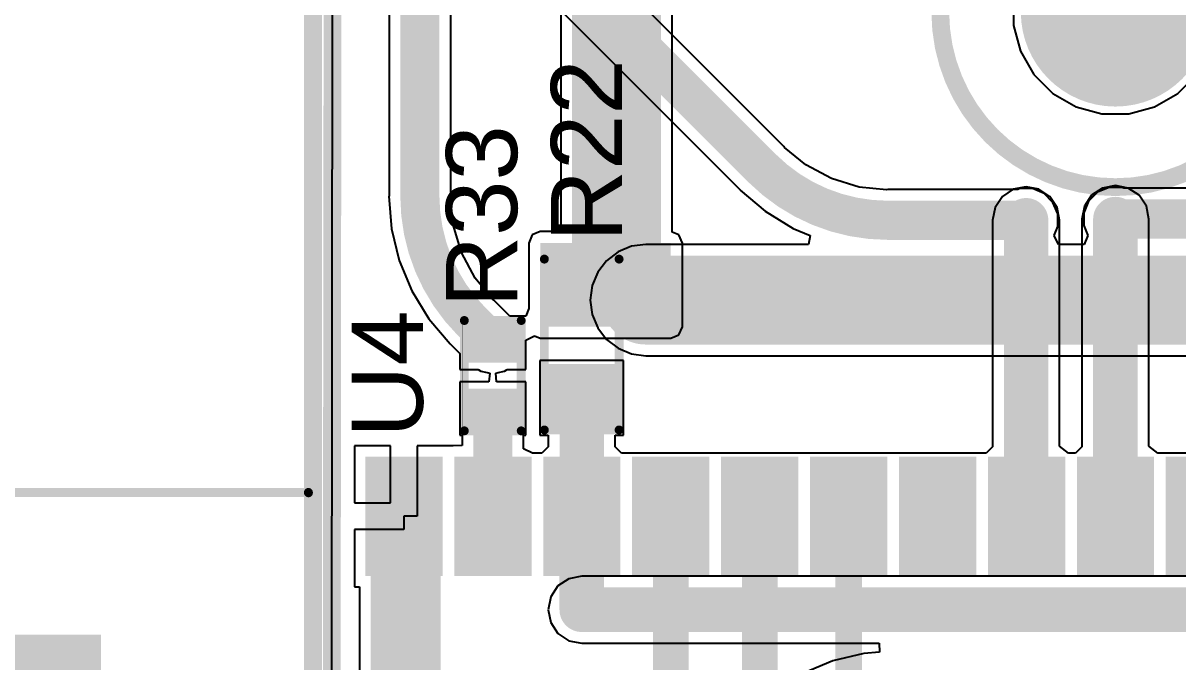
# Model space of a CAD drawing. Header units: millimetres. Extents: x -0.86 to 3.12, y -2.15 to 0.92.
# Drawn here: x 0.016 to 0.665, y -0.499 to -0.14 of the extents above; entities that cross this region are included whole.
import ezdxf

# ---------------------------------------------------------------- set-up
doc = ezdxf.new("R2010")
doc.units = ezdxf.units.MM
doc.header["$MEASUREMENT"] = 0
for name, color, linetype in [('BottomLayer', 5, 'Continuous'), ('BottomSolder', 6, 'Continuous'), ('Mechanical1', 6, 'Continuous'), ('Mechanical2', 216, 'Continuous'), ('MultiLayer', 9, 'Continuous'), ('PadHoleLayer', 156, 'Continuous'), ('TopLayer', 1, 'Continuous'), ('TopOverlay', 2, 'Continuous'), ('TopPaste', 8, 'Continuous'), ('TopSolder', 216, 'Continuous'), ('ViaHoleLayer', 16, 'Continuous')]:
    doc.layers.add(name, color=color, linetype=linetype)
doc.styles.add('Arial', font='', dxfattribs={"height": 0.2})
doc.styles.get('Arial').set_extended_font_data('Arial')

# ---------------------------------------------------------------- blocks, each defined once
blk = doc.blocks.new('R___0402_6')
at = {"layer": 'TopLayer'}
for points in [[(-0.0275, -0.0125), (-0.0275, 0.0125), (-0.0095, 0.0125), (-0.0095, -0.0125)], [(0.0095, -0.0125), (0.0095, 0.0125), (0.0275, 0.0125), (0.0275, -0.0125)]]:
    blk.add_hatch(color=1, dxfattribs=at).paths.add_polyline_path(points)
at = {"layer": 'TopPaste'}
for points in [[(-0.0275, -0.0125), (-0.0275, 0.0125), (-0.0095, 0.0125), (-0.0095, -0.0125)], [(0.0095, -0.0125), (0.0095, 0.0125), (0.0275, 0.0125), (0.0275, -0.0125)]]:
    blk.add_hatch(color=8, dxfattribs=at).paths.add_polyline_path(points)
at = {"layer": 'TopSolder'}
for points in [[(-0.02967, -0.01467), (-0.02967, 0.01467), (-0.00733, 0.01467), (-0.00733, -0.01467)], [(0.00733, -0.01467), (0.00733, 0.01467), (0.02967, 0.01467), (0.02967, -0.01467)]]:
    blk.add_hatch(color=216, dxfattribs=at).paths.add_polyline_path(points)
at = {"layer": 'TopOverlay'}
for points, const_width in [([(-0.031, -0.016), (-0.031, 0.016)], 0.005), ([(-0.031, 0.016), (0.031, 0.016)], 0.005), ([(0.031, -0.016), (0.031, 0.016)], 0.005), ([(-0.031, -0.016), (0.031, -0.016)], 0.005), ([(0.032, -0.017), (-0.032, -0.017)], 0.000127)]:
    blk.add_lwpolyline(points, dxfattribs=dict(at, const_width=const_width))
for points, const_width in [([(-0.03225, 0.016, 1), (-0.02975, 0.016, 1)], 0.0025), ([(-0.03225, 0.016, 1), (-0.02975, 0.016, 1)], 0.0025), ([(0.02975, 0.016, 1), (0.03225, 0.016, 1)], 0.0025), ([(0.02975, 0.016, 1), (0.03225, 0.016, 1)], 0.0025), ([(-0.03225, -0.016, 1), (-0.02975, -0.016, 1)], 0.0025), ([(-0.03225, -0.016, 1), (-0.02975, -0.016, 1)], 0.0025), ([(-0.03203, -0.017, 1), (-0.03197, -0.017, 1)], 0.0000635), ([(0.02975, -0.016, 1), (0.03225, -0.016, 1)], 0.0025), ([(0.02975, -0.016, 1), (0.03225, -0.016, 1)], 0.0025), ([(0.03197, -0.017, 1), (0.03203, -0.017, 1)], 0.0000635)]:
    blk.add_lwpolyline(points, format="xyb", close=True, dxfattribs=dict(at, const_width=const_width))
blk = doc.blocks.new('38_SMD_M______12')
at = {"layer": 'TopLayer'}
for points in [[(0.31496, 0.36732), (0.37402, 0.36732), (0.37402, 0.33189), (0.31496, 0.33189)], [(0.31496, 0.31732), (0.37402, 0.31732), (0.37402, 0.28189), (0.31496, 0.28189)], [(0.31496, 0.26732), (0.37402, 0.26732), (0.37402, 0.23189), (0.31496, 0.23189)], [(0.31496, 0.21732), (0.37402, 0.21732), (0.37402, 0.18189), (0.31496, 0.18189)], [(0.31496, 0.16732), (0.37402, 0.16732), (0.37402, 0.13189), (0.31496, 0.13189)], [(0.31496, 0.11732), (0.37402, 0.11732), (0.37402, 0.08189), (0.31496, 0.08189)], [(0.31496, 0.06732), (0.37402, 0.06732), (0.37402, 0.03189), (0.31496, 0.03189)], [(0.31496, 0.01732), (0.37402, 0.01732), (0.37402, -0.01811), (0.31496, -0.01811)], [(0.31496, -0.03268), (0.37402, -0.03268), (0.37402, -0.06811), (0.31496, -0.06811)], [(0.31496, -0.08268), (0.37402, -0.08268), (0.37402, -0.11811), (0.31496, -0.11811)]]:
    blk.add_hatch(color=1, dxfattribs=at).paths.add_polyline_path(points)
at = {"layer": 'TopOverlay'}
for points in [[(0.278, 0.51991), (0.278, 0.61991), (0.257, 0.61991), (0.257, 0.51991)], [(0.17789, 0.52002), (0.27789, 0.52002), (0.27789, 0.54102), (0.17789, 0.54102)]]:
    blk.add_hatch(color=2, dxfattribs=at).paths.add_polyline_path(points)
at = {"layer": 'TopPaste'}
for points in [[(0.31496, 0.36732), (0.37402, 0.36732), (0.37402, 0.33189), (0.31496, 0.33189)], [(0.31496, 0.31732), (0.37402, 0.31732), (0.37402, 0.28189), (0.31496, 0.28189)], [(0.31496, 0.26732), (0.37402, 0.26732), (0.37402, 0.23189), (0.31496, 0.23189)], [(0.31496, 0.21732), (0.37402, 0.21732), (0.37402, 0.18189), (0.31496, 0.18189)], [(0.31496, 0.16732), (0.37402, 0.16732), (0.37402, 0.13189), (0.31496, 0.13189)], [(0.31496, 0.11732), (0.37402, 0.11732), (0.37402, 0.08189), (0.31496, 0.08189)], [(0.31496, 0.06732), (0.37402, 0.06732), (0.37402, 0.03189), (0.31496, 0.03189)], [(0.31496, 0.01732), (0.37402, 0.01732), (0.37402, -0.01811), (0.31496, -0.01811)], [(0.31496, -0.03268), (0.37402, -0.03268), (0.37402, -0.06811), (0.31496, -0.06811)], [(0.31496, -0.08268), (0.37402, -0.08268), (0.37402, -0.11811), (0.31496, -0.11811)]]:
    blk.add_hatch(color=8, dxfattribs=at).paths.add_polyline_path(points)
at = {"layer": 'TopSolder'}
for points in [[(0.31096, 0.37132), (0.37802, 0.37132), (0.37802, 0.32789), (0.31096, 0.32789)], [(0.31096, 0.32132), (0.37802, 0.32132), (0.37802, 0.27789), (0.31096, 0.27789)], [(0.31096, 0.27132), (0.37802, 0.27132), (0.37802, 0.22789), (0.31096, 0.22789)], [(0.31096, 0.22132), (0.37802, 0.22132), (0.37802, 0.17789), (0.31096, 0.17789)], [(0.31096, 0.17132), (0.37802, 0.17132), (0.37802, 0.12789), (0.31096, 0.12789)], [(0.31096, 0.12132), (0.37802, 0.12132), (0.37802, 0.07789), (0.31096, 0.07789)], [(0.31096, 0.07132), (0.37802, 0.07132), (0.37802, 0.02789), (0.31096, 0.02789)], [(0.31096, 0.02132), (0.37802, 0.02132), (0.37802, -0.02211), (0.31096, -0.02211)], [(0.31096, -0.02868), (0.37802, -0.02868), (0.37802, -0.07211), (0.31096, -0.07211)], [(0.31096, -0.07868), (0.37802, -0.07868), (0.37802, -0.12211), (0.31096, -0.12211)]]:
    blk.add_hatch(color=216, dxfattribs=at).paths.add_polyline_path(points)
at = {"layer": 'TopOverlay', "const_width": 0.005}
for points in [[(0.35791, 0.64701), (0.35791, 0.40331)], [(0.35771, 0.40331), (-0.35809, 0.40331)]]:
    blk.add_lwpolyline(points, dxfattribs=at)
at = {"layer": 'TopOverlay', "const_width": 0.0025}
for points in [[(0.35646, 0.40331, 1), (0.35896, 0.40331, 1)], [(0.35666, 0.40331, 1), (0.35916, 0.40331, 1)]]:
    blk.add_lwpolyline(points, format="xyb", close=True, dxfattribs=at)
blk = doc.blocks.new('R___0603_46')
at = {"layer": 'TopLayer'}
for points in [[(-0.015, 0.0175), (-0.015, -0.0175), (-0.045, -0.0175), (-0.045, 0.0175)], [(0.045, 0.0175), (0.045, -0.0175), (0.015, -0.0175), (0.015, 0.0175)]]:
    blk.add_hatch(color=1, dxfattribs=at).paths.add_polyline_path(points)
at = {"layer": 'TopPaste'}
for points in [[(-0.015, 0.0175), (-0.015, -0.0175), (-0.045, -0.0175), (-0.045, 0.0175)], [(0.045, 0.0175), (0.045, -0.0175), (0.015, -0.0175), (0.015, 0.0175)]]:
    blk.add_hatch(color=8, dxfattribs=at).paths.add_polyline_path(points)
at = {"layer": 'TopSolder'}
for points in [[(-0.011, 0.0215), (-0.011, -0.0215), (-0.049, -0.0215), (-0.049, 0.0215)], [(0.049, 0.0215), (0.049, -0.0215), (0.011, -0.0215), (0.011, 0.0215)]]:
    blk.add_hatch(color=216, dxfattribs=at).paths.add_polyline_path(points)
at = {"layer": 'TopOverlay', "const_width": 0.005}
for points in [[(-0.048, 0.021), (0.048, 0.021)], [(-0.048, 0.021), (-0.048, -0.021)], [(0.048, 0.021), (0.048, -0.021)], [(-0.048, -0.021), (0.048, -0.021)]]:
    blk.add_lwpolyline(points, dxfattribs=at)
at = {"layer": 'TopOverlay', "const_width": 0.0025}
for points in [[(-0.04925, 0.021, 1), (-0.04675, 0.021, 1)], [(-0.04925, 0.021, 1), (-0.04675, 0.021, 1)], [(0.04675, 0.021, 1), (0.04925, 0.021, 1)], [(0.04675, 0.021, 1), (0.04925, 0.021, 1)], [(-0.04925, -0.021, 1), (-0.04675, -0.021, 1)], [(-0.04925, -0.021, 1), (-0.04675, -0.021, 1)], [(0.04675, -0.021, 1), (0.04925, -0.021, 1)], [(0.04675, -0.021, 1), (0.04925, -0.021, 1)]]:
    blk.add_lwpolyline(points, format="xyb", close=True, dxfattribs=at)

msp = doc.modelspace()

# ---------------------------------------------------------------- hatches: boundary and pattern name
at = {"layer": 'BottomLayer'}
h = msp.add_hatch(color=5, dxfattribs=at)
edge = h.paths.add_edge_path()
edge.add_arc((0.63028, -0.13419), 0.05118, 0, 360)
h = msp.add_hatch(color=5, dxfattribs=at)
edge = h.paths.add_edge_path()
edge.add_arc((0.5801, -0.25124), 0.01181, 0, 360)
h = msp.add_hatch(color=5, dxfattribs=at)
edge = h.paths.add_edge_path()
edge.add_arc((0.63028, -0.25055), 0.01181, 0, 360)
h = msp.add_hatch(color=5, dxfattribs=at)
edge = h.paths.add_edge_path()
edge.add_arc((0.36634, -0.29605), 0.01181, 0, 360)
h = msp.add_hatch(color=5, dxfattribs=at)
edge = h.paths.add_edge_path()
edge.add_arc((0.33028, -0.47005), 0.01181, 0, 360)
at = {"layer": 'BottomSolder'}
h = msp.add_hatch(color=6, dxfattribs=at)
edge = h.paths.add_edge_path()
edge.add_arc((0.63028, -0.13419), 0.05315, 0, 360)
at = {"layer": 'MultiLayer'}
h = msp.add_hatch(color=9, dxfattribs=at)
edge = h.paths.add_edge_path()
edge.add_arc((0.63028, -0.13419), 0.05118, 0, 360)
at = {"layer": 'PadHoleLayer'}
h = msp.add_hatch(color=156, dxfattribs=at)
edge = h.paths.add_edge_path()
edge.add_arc((0.63028, -0.13419), 0.04134, 0, 360)
at = {"layer": 'TopLayer'}
h = msp.add_hatch(color=1, dxfattribs=at)
edge = h.paths.add_edge_path()
edge.add_arc((0.63028, -0.13419), 0.05118, 0, 360)
h = msp.add_hatch(color=1, dxfattribs=at)
edge = h.paths.add_edge_path()
edge.add_arc((0.5801, -0.25124), 0.01181, 0, 360)
h = msp.add_hatch(color=1, dxfattribs=at)
edge = h.paths.add_edge_path()
edge.add_arc((0.63028, -0.25055), 0.01181, 0, 360)
msp.add_hatch(color=1, dxfattribs=at).paths.add_polyline_path([(0.307, -0.31105), (0.38034, -0.31105), (0.38034, -0.264), (0.307, -0.264)])
h = msp.add_hatch(color=1, dxfattribs=at)
edge = h.paths.add_edge_path()
edge.add_arc((0.36634, -0.29605), 0.01181, 0, 360)
h = msp.add_hatch(color=1, dxfattribs=at)
edge = h.paths.add_edge_path()
edge.add_arc((0.33028, -0.47005), 0.01181, 0, 360)
at = {"layer": 'TopSolder'}
h = msp.add_hatch(color=216, dxfattribs=at)
edge = h.paths.add_edge_path()
edge.add_arc((0.63028, -0.13419), 0.05315, 0, 360)
at = {"layer": 'ViaHoleLayer'}
h = msp.add_hatch(color=16, dxfattribs=at)
edge = h.paths.add_edge_path()
edge.add_arc((0.5801, -0.25124), 0.00591, 0, 360)
h = msp.add_hatch(color=16, dxfattribs=at)
edge = h.paths.add_edge_path()
edge.add_arc((0.63028, -0.25055), 0.00591, 0, 360)
h = msp.add_hatch(color=16, dxfattribs=at)
edge = h.paths.add_edge_path()
edge.add_arc((0.36634, -0.29605), 0.00591, 0, 360)
h = msp.add_hatch(color=16, dxfattribs=at)
edge = h.paths.add_edge_path()
edge.add_arc((0.33028, -0.47005), 0.00591, 0, 360)

# ---------------------------------------------------------------- linework, layer by layer
at = {"layer": 'BottomLayer'}
for p, q in [((0.18863, -1.53012), (0.19034, 0.0156)), ((0.43604, -0.20182), (0.28255, -0.04833)), ((0.25803, -0.07284), (0.41153, -0.22633)), ((0.5731, -0.12666), (0.5731, -0.14172)), ((0.5731, -0.14172), (0.57699, -0.15626)), ((0.57699, -0.15626), (0.58452, -0.1693)), ((0.58452, -0.1693), (0.59517, -0.17994)), ((0.66539, -0.17994), (0.67603, -0.1693)), ((0.59517, -0.17994), (0.60821, -0.18747)), ((0.65235, -0.18747), (0.66539, -0.17994)), ((0.60821, -0.18747), (0.62275, -0.19137)), ((0.63781, -0.19137), (0.65235, -0.18747)), ((0.62275, -0.19137), (0.63781, -0.19137)), ((0.44391, -0.20969), (0.43604, -0.20182)), ((0.44435, -0.21035), (0.44391, -0.20969)), ((0.45631, -0.22016), (0.44435, -0.21035)), ((0.47064, -0.22782), (0.45631, -0.22016)), ((0.41153, -0.22633), (0.41153, -0.22633)), ((0.41153, -0.22633), (0.41939, -0.2342)), ((0.48619, -0.23254), (0.47064, -0.22782)), ((0.50158, -0.23406), (0.48619, -0.23254)), ((0.57655, -0.23342), (0.5754, -0.2339)), ((0.58364, -0.23342), (0.57655, -0.23342)), ((0.59019, -0.23614), (0.58364, -0.23342)), ((0.62674, -0.23274), (0.62019, -0.23545)), ((0.63382, -0.23274), (0.62674, -0.23274)), ((0.63498, -0.23321), (0.63382, -0.23274)), ((0.7723, -0.23321), (0.63498, -0.23321)), ((0.41939, -0.2342), (0.41937, -0.23422)), ((0.41937, -0.23422), (0.43338, -0.24618)), ((0.50236, -0.2339), (0.50158, -0.23406)), ((0.5754, -0.2339), (0.50236, -0.2339)), ((0.5952, -0.24115), (0.59019, -0.23614)), ((0.62019, -0.23545), (0.61518, -0.24046)), ((0.43338, -0.24618), (0.44908, -0.25581)), ((0.59791, -0.24769), (0.5952, -0.24115)), ((0.61518, -0.24046), (0.61247, -0.247)), ((0.59791, -0.25478), (0.59791, -0.24769)), ((0.61247, -0.247), (0.61247, -0.25409)), ((0.44908, -0.25581), (0.45867, -0.25978)), ((0.59584, -0.25978), (0.59791, -0.25478)), ((0.61247, -0.25409), (0.61482, -0.25978)), ((0.35825, -0.26584), (0.35071, -0.26897)), ((0.36634, -0.26478), (0.35825, -0.26584)), ((0.45768, -0.26478), (0.36634, -0.26478)), ((0.45867, -0.25978), (0.45768, -0.26478)), ((0.59828, -0.26478), (0.59584, -0.25978)), ((0.61279, -0.26478), (0.59828, -0.26478)), ((0.61482, -0.25978), (0.61279, -0.26478)), ((0.35071, -0.26897), (0.34423, -0.27394)), ((0.34423, -0.27394), (0.33926, -0.28041)), ((0.33926, -0.28041), (0.33614, -0.28795)), ((0.33614, -0.28795), (0.33507, -0.29605)), ((0.33507, -0.29605), (0.33614, -0.30414)), ((0.33614, -0.30414), (0.33926, -0.31168)), ((0.33926, -0.31168), (0.34423, -0.31816)), ((0.34423, -0.31816), (0.35071, -0.32313)), ((0.35071, -0.32313), (0.35825, -0.32625)), ((0.35825, -0.32625), (0.36634, -0.32731)), ((0.36634, -0.32731), (0.8687, -0.32731)), ((0.32306, -0.45262), (0.31694, -0.45671)), ((0.33028, -0.45118), (0.32306, -0.45262)), ((0.72853, -0.45118), (0.33028, -0.45118)), ((0.31694, -0.45671), (0.31285, -0.46283)), ((0.31285, -0.46283), (0.31142, -0.47005)), ((0.31142, -0.47005), (0.31285, -0.47726)), ((0.31285, -0.47726), (0.31694, -0.48338)), ((0.31694, -0.48338), (0.32306, -0.48747)), ((0.32306, -0.48747), (0.33028, -0.48891)), ((0.33028, -0.48891), (0.49744, -0.48891)), ((0.49744, -0.48891), (0.49764, -0.49391)), ((0.47152, -0.49877), (0.45501, -0.5056)), ((0.48889, -0.4946), (0.47152, -0.49877)), ((0.49764, -0.49391), (0.48889, -0.4946))]:
    msp.add_line(p, q, dxfattribs=at)
for points, const_width in [([(0.27029, -0.06058), (0.42378, -0.21408)], 0.022), ([(0.42378, -0.21408), (0.43165, -0.22195)], 0.022), ([(0.63028, -0.25055), (0.7723, -0.25055)], 0.022), ([(0.50236, -0.25124), (0.5801, -0.25124)], 0.022), ([(0.36634, -0.29605), (0.81628, -0.29605)], 0.05), ([(0.33028, -0.47005), (0.72853, -0.47005)], 0.025)]:
    msp.add_lwpolyline(points, dxfattribs=dict(at, const_width=const_width))
for points, const_width in [([(0.41828, -0.21408, 1), (0.42928, -0.21408, 1)], 0.011), ([(0.41828, -0.21408, 1), (0.42928, -0.21408, 1)], 0.011), ([(0.42615, -0.22195, 1), (0.43715, -0.22195, 1)], 0.011), ([(0.42615, -0.22195, 1), (0.43715, -0.22195, 1)], 0.011), ([(0.62478, -0.25055, 1), (0.63578, -0.25055, 1)], 0.011), ([(0.49686, -0.25124, 1), (0.50786, -0.25124, 1)], 0.011), ([(0.49686, -0.25124, 1), (0.50786, -0.25124, 1)], 0.011), ([(0.5746, -0.25124, 1), (0.5856, -0.25124, 1)], 0.011), ([(0.35384, -0.29605, 1), (0.37884, -0.29605, 1)], 0.025), ([(0.32403, -0.47005, 1), (0.33653, -0.47005, 1)], 0.0125)]:
    msp.add_lwpolyline(points, format="xyb", close=True, dxfattribs=dict(at, const_width=const_width))
at = {"layer": 'BottomLayer', "const_width": 0.022}
msp.add_lwpolyline([(0.50236, -0.25124, -0.198912), (0.43165, -0.22195)], format="xyb", dxfattribs=at)
at = {"layer": 'Mechanical1', "const_width": 0.01}
msp.add_lwpolyline([(0.04081, 0.0156, -3.064051), (0.02964, -1.5299)], format="xyb", dxfattribs=at)
msp.add_lwpolyline([(0.18863, -1.53012), (0.19034, 0.0156)], dxfattribs=at)
at = {"layer": 'Mechanical2', "const_width": 0.01}
msp.add_lwpolyline([(1.99867, 0.21567, -1.122171), (-0.01159, -1.51329)], format="xyb", dxfattribs=at)
msp.add_lwpolyline([(0.17917, 0.00065), (0.17933, -1.51239)], dxfattribs=at)
msp.add_lwpolyline([(0.7287, -0.13419, 1), (0.53185, -0.13419, 1)], format="xyb", close=True, dxfattribs=at)
at = {"layer": 'TopLayer'}
for p, q in [((0.22195, 0.06853), (0.22195, -0.23763)), ((0.25661, -0.23763), (0.25661, 0.06853)), ((0.18863, -1.53012), (0.19034, 0.0156)), ((0.31861, -0.03327), (0.31861, -0.25751)), ((0.38114, -0.25784), (0.38114, -0.03335)), ((0.5731, -0.12666), (0.5731, -0.14172)), ((0.5731, -0.14172), (0.57699, -0.15626)), ((0.57699, -0.15626), (0.58452, -0.1693)), ((0.58452, -0.1693), (0.59517, -0.17994)), ((0.66539, -0.17994), (0.67603, -0.1693)), ((0.59517, -0.17994), (0.60821, -0.18747)), ((0.65235, -0.18747), (0.66539, -0.17994)), ((0.60821, -0.18747), (0.62275, -0.19137)), ((0.63781, -0.19137), (0.65235, -0.18747)), ((0.62275, -0.19137), (0.63781, -0.19137)), ((0.5801, -0.23237), (0.57288, -0.23381)), ((0.58732, -0.23381), (0.5801, -0.23237)), ((0.62306, -0.23312), (0.61694, -0.23721)), ((0.63028, -0.23168), (0.62306, -0.23312)), ((0.6375, -0.23312), (0.63028, -0.23168)), ((0.64362, -0.23721), (0.6375, -0.23312)), ((0.22195, -0.23763), (0.22192, -0.23763)), ((0.22192, -0.23763), (0.22336, -0.25598)), ((0.25646, -0.23841), (0.25661, -0.23763)), ((0.25797, -0.2538), (0.25646, -0.23841)), ((0.56676, -0.2379), (0.56267, -0.24402)), ((0.57288, -0.23381), (0.56676, -0.2379)), ((0.59344, -0.2379), (0.58732, -0.23381)), ((0.59752, -0.24402), (0.59344, -0.2379)), ((0.61694, -0.23721), (0.61285, -0.24333)), ((0.6477, -0.24333), (0.64362, -0.23721)), ((0.56267, -0.24402), (0.56123, -0.25124)), ((0.59896, -0.25124), (0.59752, -0.24402)), ((0.61285, -0.24333), (0.61142, -0.25055)), ((0.64914, -0.25055), (0.6477, -0.24333)), ((0.56123, -0.25124), (0.56123, -0.3785)), ((0.59896, -0.37813), (0.59896, -0.25124)), ((0.61142, -0.25055), (0.61142, -0.3785)), ((0.64914, -0.37806), (0.64914, -0.25055)), ((0.22336, -0.25598), (0.22766, -0.27389)), ((0.26269, -0.26935), (0.25797, -0.2538)), ((0.30241, -0.25941), (0.30051, -0.264)), ((0.307, -0.25751), (0.30241, -0.25941)), ((0.31861, -0.25751), (0.307, -0.25751)), ((0.38493, -0.25941), (0.38114, -0.25784)), ((0.38684, -0.264), (0.38493, -0.25941)), ((0.30051, -0.264), (0.30051, -0.30076)), ((0.38684, -0.31105), (0.38684, -0.264)), ((0.27035, -0.28368), (0.26269, -0.26935)), ((0.22766, -0.27389), (0.23471, -0.29091)), ((0.28016, -0.29564), (0.27035, -0.28368)), ((0.23471, -0.29091), (0.24433, -0.30661)), ((0.28082, -0.29608), (0.28016, -0.29564)), ((0.28979, -0.30505), (0.28082, -0.29608)), ((0.29551, -0.30505), (0.28979, -0.30505)), ((0.29878, -0.30505), (0.29551, -0.30505)), ((0.30051, -0.30076), (0.29878, -0.30505)), ((0.24433, -0.30661), (0.25629, -0.32061)), ((0.38493, -0.31564), (0.38684, -0.31105)), ((0.29878, -0.31854), (0.30378, -0.31621)), ((0.30378, -0.31621), (0.307, -0.31754)), ((0.307, -0.31754), (0.38034, -0.31754)), ((0.38034, -0.31754), (0.38493, -0.31564)), ((0.25629, -0.32061), (0.25631, -0.32059)), ((0.25631, -0.32059), (0.26178, -0.32606)), ((0.29878, -0.33505), (0.29878, -0.31854)), ((0.26178, -0.32606), (0.26178, -0.33505)), ((0.35378, -0.33005), (0.30678, -0.33005)), ((0.30678, -0.33005), (0.30678, -0.37205)), ((0.35378, -0.37205), (0.35378, -0.33005)), ((0.26178, -0.33505), (0.27213, -0.33505)), ((0.27213, -0.33505), (0.27365, -0.33606)), ((0.27365, -0.33606), (0.27721, -0.33677)), ((0.27721, -0.33677), (0.2786, -0.33705)), ((0.2786, -0.33705), (0.27811, -0.34205)), ((0.28195, -0.33705), (0.28335, -0.33677)), ((0.28245, -0.34205), (0.28195, -0.33705)), ((0.28335, -0.33677), (0.28691, -0.33606)), ((0.28691, -0.33606), (0.28843, -0.33505)), ((0.28843, -0.33505), (0.29878, -0.33505)), ((0.27811, -0.34205), (0.26178, -0.34205)), ((0.26178, -0.34205), (0.26178, -0.37205)), ((0.29878, -0.34205), (0.28245, -0.34205)), ((0.29878, -0.37205), (0.29878, -0.34205)), ((0.26178, -0.37205), (0.26298, -0.37205)), ((0.26298, -0.37205), (0.26298, -0.37784)), ((0.29764, -0.37957), (0.29764, -0.37205)), ((0.29764, -0.37205), (0.29878, -0.37205)), ((0.30678, -0.37205), (0.31145, -0.37205)), ((0.31145, -0.37205), (0.31145, -0.3785)), ((0.34917, -0.3785), (0.34917, -0.37205)), ((0.34917, -0.37205), (0.35378, -0.37205)), ((0.22284, -0.37803), (0.20262, -0.37803)), ((0.20262, -0.37803), (0.20262, -0.41006)), ((0.22284, -0.41006), (0.22284, -0.37803)), ((0.25806, -0.37803), (0.23784, -0.37803)), ((0.23784, -0.37803), (0.23784, -0.41756)), ((0.26298, -0.37784), (0.25806, -0.37803)), ((0.25806, -0.37803), (0.25806, -0.37803)), ((0.30264, -0.38203), (0.29764, -0.37957)), ((0.30406, -0.38203), (0.30264, -0.38203)), ((0.30791, -0.38203), (0.30406, -0.38203)), ((0.31145, -0.3785), (0.30791, -0.38203)), ((0.35271, -0.38203), (0.34917, -0.3785)), ((0.40406, -0.38203), (0.35271, -0.38203)), ((0.40663, -0.38203), (0.40406, -0.38203)), ((0.40406, -0.38203), (0.40406, -0.38203)), ((0.45162, -0.38203), (0.40663, -0.38203)), ((0.40663, -0.38203), (0.40663, -0.38203)), ((0.45406, -0.38203), (0.45162, -0.38203)), ((0.45906, -0.38203), (0.45406, -0.38203)), ((0.50162, -0.38203), (0.45906, -0.38203)), ((0.50406, -0.38203), (0.50162, -0.38203)), ((0.50906, -0.38203), (0.50406, -0.38203)), ((0.55162, -0.38203), (0.50906, -0.38203)), ((0.55662, -0.38203), (0.55162, -0.38203)), ((0.5577, -0.38203), (0.55662, -0.38203)), ((0.56123, -0.3785), (0.5577, -0.38203)), ((0.60396, -0.38203), (0.59896, -0.37813)), ((0.60788, -0.38203), (0.60396, -0.38203)), ((0.61142, -0.3785), (0.60788, -0.38203)), ((0.65414, -0.38203), (0.64914, -0.37806)), ((0.65663, -0.38203), (0.65414, -0.38203)), ((0.65906, -0.38203), (0.65663, -0.38203)), ((0.70162, -0.38203), (0.65906, -0.38203)), ((0.20262, -0.41006), (0.22284, -0.41006)), ((0.23784, -0.41756), (0.23034, -0.41756)), ((0.23034, -0.41756), (0.23034, -0.42506)), ((0.23034, -0.42506), (0.20262, -0.42506)), ((0.20262, -0.42506), (0.20262, -0.45709)), ((0.20262, -0.45709), (0.20537, -0.45709)), ((0.20537, -0.45709), (0.20537, -1.06701))]:
    msp.add_line(p, q, dxfattribs=at)
for points, const_width in [([(0.23928, -0.23763), (0.23928, 0.06853)], 0.022), ([(0.34987, -0.2783), (0.34987, -0.00599)], 0.05), ([(0.5801, -0.41731), (0.5801, -0.25124)], 0.025), ([(0.63028, -0.4175), (0.63028, -0.25055)], 0.025), ([(0.26857, -0.30834), (0.28028, -0.32005)], 0.022), ([(0.33028, -0.35105), (0.33031, -0.35108)], 0.025), ([(0.33031, -0.41753), (0.33031, -0.35108)], 0.025), ([(0.28028, -0.36119), (0.28031, -0.36122)], 0.022), ([(0.28031, -0.41753), (0.28031, -0.36122)], 0.022), ([(0.23128, -1.10653), (0.23128, -0.41756)], 0.03937), ([(0.28031, -0.41753), (0.28034, -0.41756)], 0.022), ([(0.33028, -0.41762), (0.33034, -0.41756)], 0.025), ([(0.33028, -0.47005), (0.33028, -0.41762)], 0.025), ([(0.33031, -0.41753), (0.33034, -0.41756)], 0.025), ([(0.38034, -0.56384), (0.38034, -0.41756)], 0.02), ([(0.43034, -0.54099), (0.43034, -0.41756)], 0.02), ([(0.63028, -0.4175), (0.63034, -0.41756)], 0.025), ([(0.48034, -0.51566), (0.48034, -0.41756)], 0.015)]:
    msp.add_lwpolyline(points, dxfattribs=dict(at, const_width=const_width))
for points, const_width in [([(0.23378, -0.23763, 1), (0.24478, -0.23763, 1)], 0.011), ([(0.23378, -0.23763, 1), (0.24478, -0.23763, 1)], 0.011), ([(0.57385, -0.25124, 1), (0.58635, -0.25124, 1)], 0.0125), ([(0.62403, -0.25055, 1), (0.63653, -0.25055, 1)], 0.0125), ([(0.33737, -0.2783, 1), (0.36237, -0.2783, 1)], 0.025), ([(0.26307, -0.30834, 1), (0.27407, -0.30834, 1)], 0.011), ([(0.26307, -0.30834, 1), (0.27407, -0.30834, 1)], 0.011), ([(0.27478, -0.32005, 1), (0.28578, -0.32005, 1)], 0.011), ([(0.32403, -0.35105, 1), (0.33653, -0.35105, 1)], 0.0125), ([(0.32406, -0.35108, 1), (0.33656, -0.35108, 1)], 0.0125), ([(0.32406, -0.35108, 1), (0.33656, -0.35108, 1)], 0.0125), ([(0.27478, -0.36119, 1), (0.28578, -0.36119, 1)], 0.011), ([(0.27481, -0.36122, 1), (0.28581, -0.36122, 1)], 0.011), ([(0.27481, -0.36122, 1), (0.28581, -0.36122, 1)], 0.011), ([(0.22144, -0.41756, 1), (0.24112, -0.41756, 1)], 0.01969), ([(0.27481, -0.41753, 1), (0.28581, -0.41753, 1)], 0.011), ([(0.27481, -0.41753, 1), (0.28581, -0.41753, 1)], 0.011), ([(0.27484, -0.41756, 1), (0.28584, -0.41756, 1)], 0.011), ([(0.32403, -0.41762, 1), (0.33653, -0.41762, 1)], 0.0125), ([(0.32403, -0.41762, 1), (0.33653, -0.41762, 1)], 0.0125), ([(0.32406, -0.41753, 1), (0.33656, -0.41753, 1)], 0.0125), ([(0.32406, -0.41753, 1), (0.33656, -0.41753, 1)], 0.0125), ([(0.32409, -0.41756, 1), (0.33659, -0.41756, 1)], 0.0125), ([(0.32409, -0.41756, 1), (0.33659, -0.41756, 1)], 0.0125), ([(0.37534, -0.41756, 1), (0.38534, -0.41756, 1)], 0.01), ([(0.42534, -0.41756, 1), (0.43534, -0.41756, 1)], 0.01), ([(0.57385, -0.41731, 1), (0.58635, -0.41731, 1)], 0.0125), ([(0.62403, -0.4175, 1), (0.63653, -0.4175, 1)], 0.0125), ([(0.62403, -0.4175, 1), (0.63653, -0.4175, 1)], 0.0125), ([(0.62409, -0.41756, 1), (0.63659, -0.41756, 1)], 0.0125), ([(0.47659, -0.41756, 1), (0.48409, -0.41756, 1)], 0.0075), ([(0.32403, -0.47005, 1), (0.33653, -0.47005, 1)], 0.0125)]:
    msp.add_lwpolyline(points, format="xyb", close=True, dxfattribs=dict(at, const_width=const_width))
at = {"layer": 'TopLayer', "const_width": 0.022}
msp.add_lwpolyline([(0.26857, -0.30834, -0.198912), (0.23928, -0.23763)], format="xyb", dxfattribs=at)

# ---------------------------------------------------------------- block references
for name, p, rotation in [('R___0603_46', (0.33028, -0.32105), 90), ('R___0402_6', (0.28028, -0.33855), 270), ('38_SMD_M______12', (0.57995, -0.76205), 90)]:
    msp.add_blockref(name, p, dxfattribs=dict(rotation=rotation))

# ---------------------------------------------------------------- texts
at = {"layer": 'TopOverlay', "style": 'Arial'}
for s, p in [('R22', (0.35299, -0.26332)), ('R33', (0.29399, -0.30032)), ('U4', (0.24099, -0.37332))]:
    msp.add_text(s, height=0.04, rotation=90, dxfattribs=at).set_placement(p)

doc.saveas('drawing.dxf')
